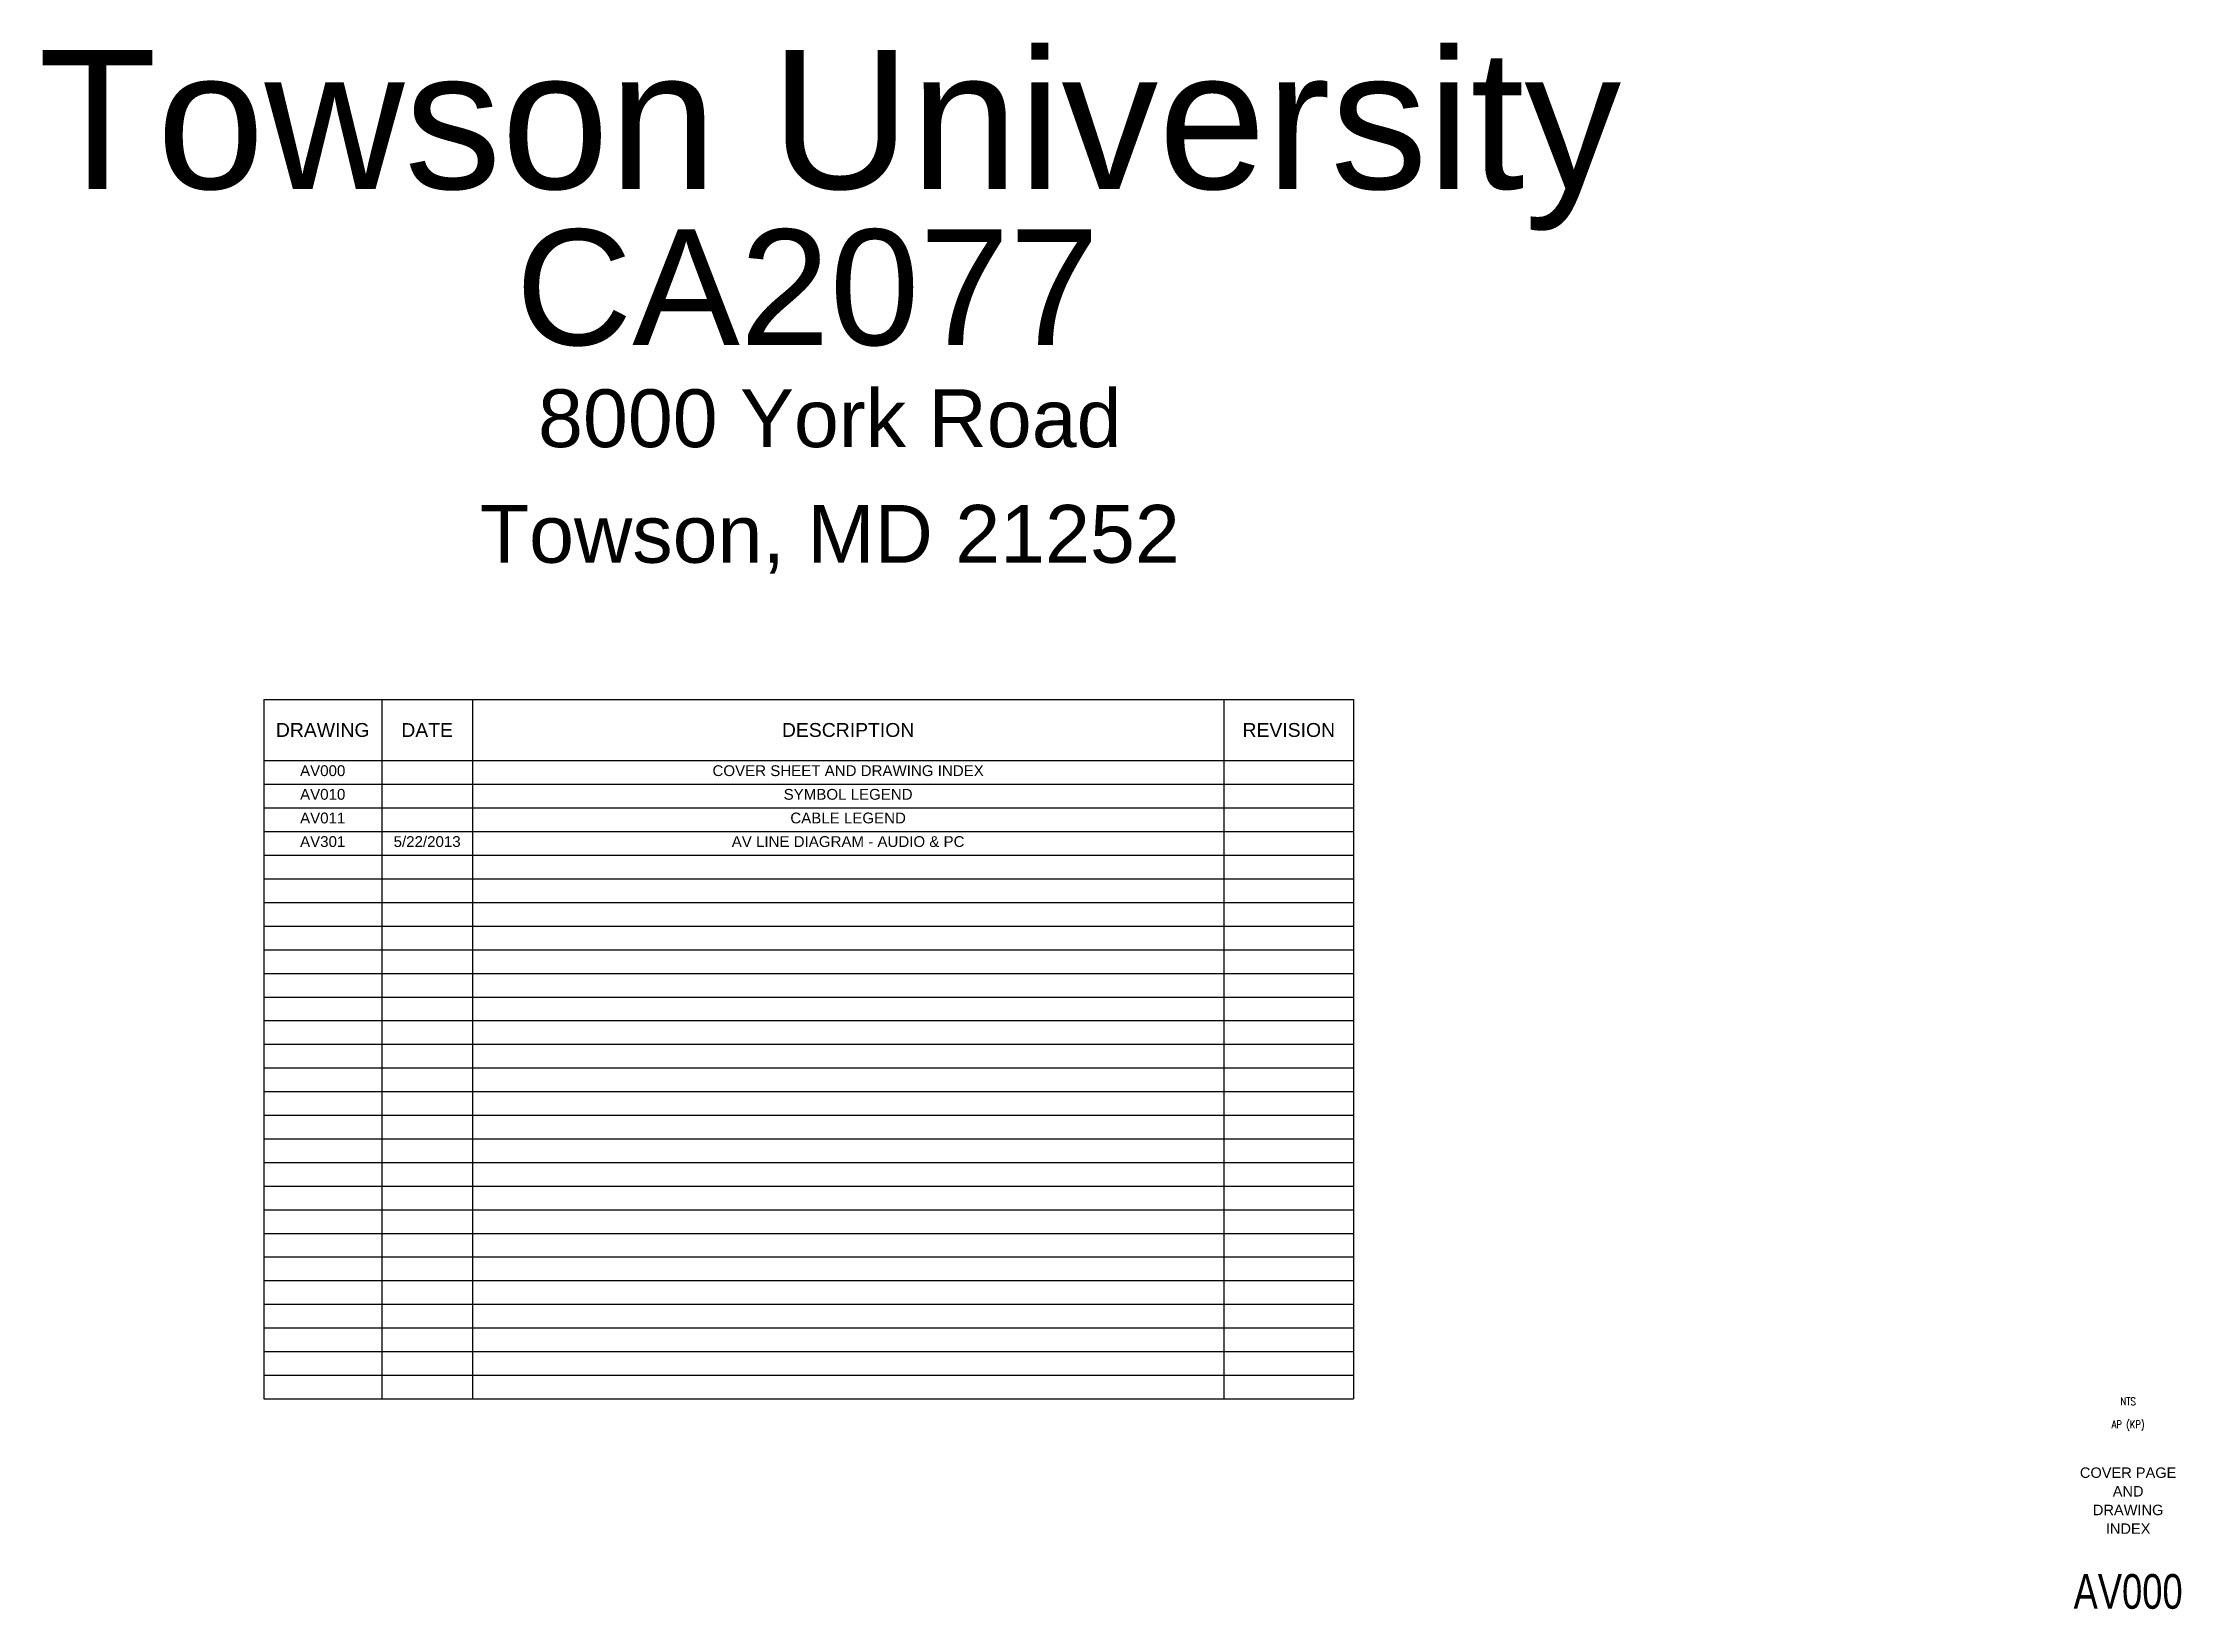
# Paper-space layout 'COVER SHEET' of a CAD drawing. Header units: inches. Extents: x 7.5 to 35.3, y 1.1 to 21.4.
import ezdxf
from ezdxf.enums import TextEntityAlignment as Align

# ---------------------------------------------------------------- set-up
doc = ezdxf.new("R2010")
doc.units = ezdxf.units.IN
doc.header["$MEASUREMENT"] = 0
doc.layers.add('TB_PROJ_INFO', color=4, linetype='Continuous')
doc.layers.add('TEXT', color=4, linetype='Continuous')
doc.styles.add('ARIAL', font='arial.ttf')
doc.styles.add('ROMANS', font='romans.shx', dxfattribs={"width": 0.8})
doc.styles.add('STAND', font='romans.shx')
doc.styles.add('TITLE', font='swissl.ttf')

# ---------------------------------------------------------------- blocks, each defined once
blk = doc.blocks.new('SIZE D-TB INFO')
at = {"layer": 'TB_PROJ_INFO', "style": 'STAND'}
for tag, height, p in [('DATE', 0.0938, (34.292, 15.317)), ('DATE', 0.0938, (34.516, 15.317)), ('DATE', 0.0938, (34.741, 15.317)), ('DATE', 0.0938, (34.965, 15.317)), ('DATE', 0.0938, (35.19, 15.317)), ('DATE', 0.0938, (35.414, 15.317)), ('NAME', 0.0938, (34.292, 14.786)), ('NAME', 0.0938, (34.516, 14.786)), ('NAME', 0.0938, (34.741, 14.786)), ('NAME', 0.0938, (34.965, 14.786)), ('NAME', 0.0938, (35.19, 14.786)), ('NAME', 0.0938, (35.414, 14.786)), ('ZONE', 0.0968, (34.292, 11.309)), ('ZONE', 0.0968, (34.516, 11.309)), ('ZONE', 0.0968, (34.741, 11.309)), ('ZONE', 0.0968, (34.965, 11.309)), ('ZONE', 0.0968, (35.19, 11.309)), ('ZONE', 0.0968, (35.414, 11.309)), ('A', 0.0968, (34.292, 10.778)), ('B', 0.0968, (34.516, 10.778)), ('C', 0.0968, (34.741, 10.778)), ('D', 0.0968, (34.965, 10.778)), ('E', 0.0968, (35.19, 10.778)), ('F', 0.0968, (35.414, 10.778))]:
    blk.add_attdef(tag, text='', height=height, rotation=90, dxfattribs=at).set_placement(p, align=Align.MIDDLE)
for p in [(34.292, 11.78), (34.516, 11.78), (34.741, 11.78), (34.965, 11.78), (35.19, 11.78), (35.414, 11.78)]:
    blk.add_attdef('A-DESCRIPTION', text='', height=0.0968, rotation=90, dxfattribs=at).set_placement(p, align=Align.MIDDLE_LEFT)
at = {"layer": 'TB_PROJ_INFO', "style": 'ROMANS', "width": 0.8}
for tag, p in [('SCALE', (34.593, 3.523)), ('DWN BY', (34.593, 3.224))]:
    blk.add_attdef(tag, text='', height=0.1, dxfattribs=at).set_placement(p, align=Align.MIDDLE_CENTER)
at = {"layer": 'TB_PROJ_INFO', "style": 'TITLE'}
for tag, p in [('TITLE1', (34.573, 2.526)), ('TITLE2', (34.573, 2.284)), ('TITLE 3', (34.573, 2.042)), ('TITLE 4', (34.573, 1.8))]:
    blk.add_attdef(tag, text='', height=0.135, dxfattribs=at).set_placement(p, align=Align.CENTER)
at = {"layer": 'TB_PROJ_INFO', "style": 'TITLE', "width": 0.75}
blk.add_attdef('DWG. #', text='', height=0.45, dxfattribs=at).set_placement((34.593, 1.139), align=Align.MIDDLE)
blk = doc.blocks.new('*T83')
at = {"layer": 'TEXT', "color": 0, "linetype": 'ByBlock', "lineweight": -2, "transparency": 16777216}
for p, q in [((0, 0), (14.144, 0)), ((0, 0), (0, -9.075)), ((1.533, 0), (1.533, -9.075)), ((2.709, 0), (2.709, -9.075)), ((12.46, 0), (12.46, -9.075)), ((14.144, 0), (14.144, -9.075)), ((0, -0.795), (14.144, -0.795)), ((0, -1.102), (14.144, -1.102)), ((0, -1.409), (14.144, -1.409)), ((0, -1.715), (14.144, -1.715)), ((0, -2.022), (14.144, -2.022)), ((0, -2.329), (14.144, -2.329)), ((0, -2.635), (14.144, -2.635)), ((0, -2.942), (14.144, -2.942)), ((0, -3.249), (14.144, -3.249)), ((0, -3.555), (14.144, -3.555)), ((0, -3.862), (14.144, -3.862)), ((0, -4.169), (14.144, -4.169)), ((0, -4.475), (14.144, -4.475)), ((0, -4.782), (14.144, -4.782)), ((0, -5.089), (14.144, -5.089)), ((0, -5.395), (14.144, -5.395)), ((0, -5.702), (14.144, -5.702)), ((0, -6.009), (14.144, -6.009)), ((0, -6.315), (14.144, -6.315)), ((0, -6.622), (14.144, -6.622)), ((0, -6.929), (14.144, -6.929)), ((0, -7.235), (14.144, -7.235)), ((0, -7.542), (14.144, -7.542)), ((0, -7.849), (14.144, -7.849)), ((0, -8.155), (14.144, -8.155)), ((0, -8.462), (14.144, -8.462)), ((0, -8.769), (14.144, -8.769)), ((0, -9.075), (14.144, -9.075))]:
    blk.add_line(p, q, dxfattribs=at)
at = {"layer": 'TEXT', "color": 0, "transparency": 16777216, "style": 'ARIAL'}
for s, insert, char_height, width, attachment_point in [('DRAWING', (0.766, -0.398), 0.18, 1.41269, 5), ('DATE', (2.121, -0.398), 0.18, 1.05582, 5), ('DESCRIPTION', (7.584, -0.398), 0.18, 9.63131, 5), ('REVISION', (13.302, -0.398), 0.18, 1.56421, 5), ('AV000', (0.766, -0.855), 0.14, 1.41269, 2), ('COVER SHEET AND DRAWING INDEX', (7.584, -0.855), 0.14, 9.63131, 2), ('AV010', (0.766, -1.162), 0.14, 1.41269, 2), ('SYMBOL LEGEND', (7.584, -1.162), 0.14, 9.63131, 2), ('AV011', (0.766, -1.469), 0.14, 1.41269, 2), ('CABLE LEGEND', (7.584, -1.469), 0.14, 9.63131, 2), ('AV301', (0.766, -1.775), 0.14, 1.41269, 2), ('5/22/2013', (2.121, -1.775), 0.14, 1.05582, 2), ('AV LINE DIAGRAM - AUDIO & PC', (7.584, -1.775), 0.14, 9.63131, 2)]:
    blk.add_mtext(s, dxfattribs=dict(at, insert=insert, char_height=char_height, width=width, attachment_point=attachment_point))
blk = doc.blocks.new('Cover Info')
at = {"layer": 'TEXT', "ltscale": 0.5, "style": 'ARIAL'}
for tag, height, p in [('COMPANYNAME', 2, (17.745, 20.388)), ('JOBNAME', 1.5, (17.745, 18.211)), ('ADDRESS', 0.75, (17.745, 16.511)), ('CITYSTATE', 0.75, (17.745, 15.011))]:
    blk.add_attdef(tag, text='', height=height, dxfattribs=at).set_placement(p, align=Align.MIDDLE_CENTER)

psp = doc.layouts.new('COVER SHEET')

# ---------------------------------------------------------------- block references
ref = psp.add_blockref('Cover Info', (0, 0))
ref.add_attrib('COMPANYNAME', 'Towson University', dxfattribs={"layer": 'TEXT', "ltscale": 0.5, "height": 1.8, "style": 'ARIAL'}).set_placement((17.745, 20.388), align=Align.MIDDLE_CENTER)
ref.add_attrib('JOBNAME', 'CA2077 ', dxfattribs={"layer": 'TEXT', "ltscale": 0.5, "height": 1.5, "style": 'ARIAL'}).set_placement((17.745, 18.211), align=Align.MIDDLE_CENTER)
ref.add_attrib('ADDRESS', '8000 York Road', dxfattribs={"layer": 'TEXT', "ltscale": 0.5, "height": 0.75, "style": 'ARIAL'}).set_placement((17.745, 16.511), align=Align.MIDDLE_CENTER)
ref.add_attrib('CITYSTATE', 'Towson, MD 21252', dxfattribs={"layer": 'TEXT', "ltscale": 0.5, "height": 0.75, "style": 'ARIAL'}).set_placement((17.745, 15.011), align=Align.MIDDLE_CENTER)
psp.add_blockref('*T83', (10.399, 12.863))
ref = psp.add_blockref('SIZE D-TB INFO', (0, 0))
ref.add_attrib('TITLE1', 'COVER PAGE', dxfattribs={"layer": 'TB_PROJ_INFO', "height": 0.1355, "style": 'TITLE'}).set_placement((34.593, 2.761), align=Align.CENTER)
ref.add_attrib('TITLE2', 'AND', dxfattribs={"layer": 'TB_PROJ_INFO', "height": 0.1355, "style": 'TITLE'}).set_placement((34.593, 2.519), align=Align.CENTER)
ref.add_attrib('TITLE 3', 'DRAWING', dxfattribs={"layer": 'TB_PROJ_INFO', "height": 0.1355, "style": 'TITLE'}).set_placement((34.593, 2.277), align=Align.CENTER)
ref.add_attrib('TITLE 4', 'INDEX', dxfattribs={"layer": 'TB_PROJ_INFO', "height": 0.1355, "style": 'TITLE'}).set_placement((34.593, 2.035), align=Align.CENTER)
ref.add_attrib('DWG. #', 'AV000', dxfattribs={"layer": 'TB_PROJ_INFO', "height": 0.45, "style": 'TITLE', "width": 0.75}).set_placement((34.593, 1.288), align=Align.MIDDLE)
ref.add_attrib('SCALE', 'NTS', dxfattribs={"layer": 'TB_PROJ_INFO', "height": 0.1, "style": 'ROMANS', "width": 0.8}).set_placement((34.593, 3.753), align=Align.MIDDLE_CENTER)
ref.add_attrib('DWN BY', 'AP (KP)', dxfattribs={"layer": 'TB_PROJ_INFO', "height": 0.1, "style": 'ROMANS', "width": 0.8}).set_placement((34.593, 3.454), align=Align.MIDDLE_CENTER)

doc.saveas('drawing.dxf')
